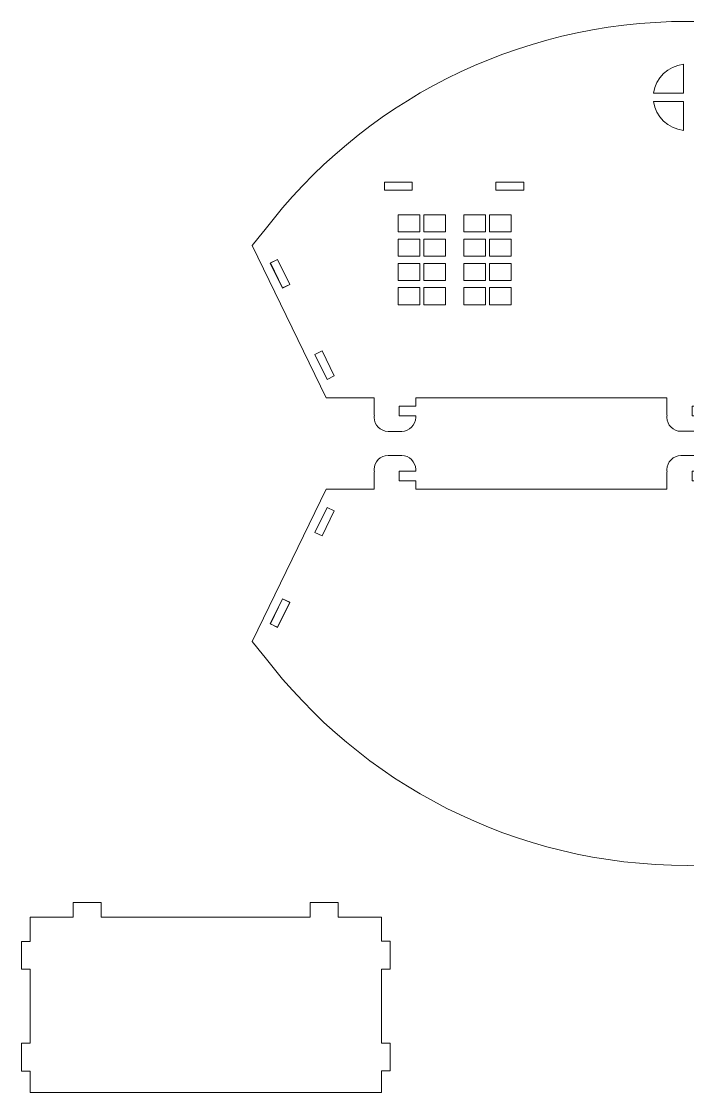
# Model space of a CAD drawing. Header units: millimetres. Extents: x -573 to 573, y -257 to 264.
# Drawn here: x -59.1 to 179.8, y -142.2 to 242.2 of the extents above; entities that cross this region are included whole.
import ezdxf

# ---------------------------------------------------------------- set-up
doc = ezdxf.new("R2010")
doc.units = ezdxf.units.MM
doc.header["$MEASUREMENT"] = 0
doc.layers.add('Layer 1', color=7, linetype='Continuous')

msp = doc.modelspace()

# ---------------------------------------------------------------- linework, layer by layer
at = {"layer": 'Layer 1', "color": 250, "lineweight": 9}
for points, knots in [([(77.2484, 95.0818), (77.2484, 95.0818), (72.348, 95.0818), (72.348, 95.0818), (72.348, 95.0818), (69.598, 95.0818), (67.348, 97.3318), (67.348, 100.0819), (67.348, 100.0819), (67.348, 100.0819), (67.348, 100.6475), (67.348, 100.6475), (67.348, 100.6475), (67.348, 100.6475), (67.4473, 100.6475), (67.4473, 100.6475), (67.4473, 100.6475), (67.3823, 100.9677), (67.348, 101.2986), (67.348, 101.6372), (67.348, 101.6372), (67.348, 101.6372), (67.348, 104.1475), (67.348, 104.1475), (67.348, 104.1475), (67.348, 104.1475), (67.348, 104.5554), (67.348, 104.5554), (67.348, 104.5554), (67.348, 104.5554), (67.348, 107.1475), (67.348, 107.1475), (67.348, 107.1475), (67.348, 107.1475), (63.697, 107.1475), (63.697, 107.1475), (63.697, 107.1475), (63.697, 107.1475), (56.8557, 107.1475), (56.8557, 107.1475), (56.8557, 107.1475), (56.8557, 107.1475), (56.8434, 107.1729), (56.8434, 107.1729), (56.8434, 107.1729), (56.8434, 107.1729), (56.7917, 107.1475), (56.7917, 107.1475), (56.7917, 107.1475), (56.7917, 107.1475), (50.1728, 107.1475), (50.1728, 107.1475), (50.1728, 107.1475), (50.1728, 107.1475), (23.6348, 161.8003), (23.6348, 161.8003), (23.6348, 161.8003), (23.6348, 161.8003), (27.6679, 166.8495), (27.6679, 166.8495), (27.6679, 166.8495), (27.6679, 166.8495), (27.8177, 166.9221), (27.8177, 166.9221), (27.8177, 166.9221), (27.8177, 166.9221), (27.8162, 166.9252), (27.8162, 166.9252), (27.8162, 166.9252), (62.3778, 212.615), (117.6127, 242.2002), (179.8558, 242.2002), (179.8558, 242.2002), (240.0458, 242.2002), (293.6814, 214.5335), (328.4074, 171.3923), (328.4074, 171.3923), (328.4074, 171.3923), (328.8228, 170.8723), (328.8228, 170.8723), (328.8228, 170.8723), (329.8448, 169.5936), (330.852, 168.303), (331.8404, 166.9976), (331.8404, 166.9976), (331.8404, 166.9976), (331.833, 166.9822), (331.833, 166.9822), (331.833, 166.9822), (331.833, 166.9822), (331.9908, 166.9062), (331.9908, 166.9062), (331.9908, 166.9062), (331.9908, 166.9062), (336.0179, 161.8645), (336.0179, 161.8645), (336.0179, 161.8645), (336.0179, 161.8645), (309.4487, 107.1475), (309.4487, 107.1475), (309.4487, 107.1475), (309.4487, 107.1475), (302.8613, 107.1475), (302.8613, 107.1475), (302.8613, 107.1475), (302.8613, 107.1475), (302.8443, 107.1556), (302.8443, 107.1556), (302.8443, 107.1556), (302.8443, 107.1556), (302.8404, 107.1475), (302.8404, 107.1475), (302.8404, 107.1475), (302.8404, 107.1475), (297.3243, 107.1475), (297.3243, 107.1475), (297.3243, 107.1475), (297.3243, 107.1475), (293.4857, 107.1475), (293.4857, 107.1475), (293.4857, 107.1475), (293.4857, 107.1475), (292.348, 107.1475), (292.348, 107.1475), (292.348, 107.1475), (292.348, 107.1475), (292.348, 104.1475), (292.348, 104.1475), (292.348, 104.1475), (292.348, 104.1475), (292.2692, 104.1475), (292.2692, 104.1475), (292.2692, 104.1475), (292.2692, 104.1475), (286.3135, 104.1475), (286.3135, 104.1475), (286.3135, 104.1475), (286.3135, 104.1475), (286.3135, 100.6475), (286.3135, 100.6475), (286.3135, 100.6475), (286.3135, 100.6475), (292.2484, 100.6475), (292.2484, 100.6475), (292.2484, 100.6475), (292.2484, 100.6475), (292.2484, 100.0819), (292.2484, 100.0819), (292.2484, 100.0819), (292.2484, 97.3318), (289.9984, 95.0818), (287.2484, 95.0818), (287.2484, 95.0818), (287.2484, 95.0818), (282.348, 95.0818), (282.348, 95.0818), (282.348, 95.0818), (279.598, 95.0818), (277.348, 97.3318), (277.348, 100.0819), (277.348, 100.0819), (277.348, 100.0819), (277.348, 100.6475), (277.348, 100.6475), (277.348, 100.6475), (277.348, 100.6475), (277.4473, 100.6475), (277.4473, 100.6475), (277.4473, 100.6475), (277.3823, 100.9677), (277.348, 101.2986), (277.348, 101.6372), (277.348, 101.6372), (277.348, 101.6372), (277.348, 104.1475), (277.348, 104.1475), (277.348, 104.1475), (277.348, 104.1475), (277.348, 104.6767), (277.348, 104.6767), (277.348, 104.6767), (277.348, 104.6767), (277.348, 107.1475), (277.348, 107.1475), (277.348, 107.1475), (277.348, 107.1475), (193.9139, 107.1475), (193.9139, 107.1475), (193.9139, 107.1475), (193.9139, 107.1475), (193.9139, 107.1578), (193.9139, 107.1578), (193.9139, 107.1578), (193.9139, 107.1578), (187.348, 107.1578), (187.348, 107.1578), (187.348, 107.1578), (187.348, 107.1578), (187.348, 104.17), (187.348, 104.17), (187.348, 104.17), (187.348, 104.17), (181.348, 104.17), (181.348, 104.17), (181.348, 104.17), (181.348, 104.17), (181.348, 101.1681), (181.348, 101.1681), (181.348, 101.1681), (181.348, 101.1681), (181.348, 100.67), (181.348, 100.67), (181.348, 100.67), (181.348, 100.67), (187.2488, 100.67), (187.2488, 100.67), (187.2488, 100.67), (187.2488, 100.67), (187.2488, 100.1044), (187.2488, 100.1044), (187.2488, 100.1044), (187.2488, 97.3543), (184.9988, 95.1043), (182.2488, 95.1043), (182.2488, 95.1043), (182.2488, 95.1043), (177.3484, 95.1043), (177.3484, 95.1043), (177.3484, 95.1043), (174.5984, 95.1043), (172.3484, 97.3543), (172.3484, 100.1044), (172.3484, 100.1044), (172.3484, 100.1044), (172.3484, 100.67), (172.3484, 100.67), (172.3484, 100.67), (172.3484, 100.67), (172.4469, 100.67), (172.4469, 100.67), (172.4469, 100.67), (172.3822, 100.9896), (172.348, 101.3199), (172.348, 101.6578), (172.348, 101.6578), (172.348, 101.6578), (172.348, 104.17), (172.348, 104.17), (172.348, 104.17), (172.348, 104.17), (172.348, 104.5113), (172.348, 104.5113), (172.348, 104.5113), (172.348, 104.5113), (172.348, 107.1475), (172.348, 107.1475), (172.348, 107.1475), (172.348, 107.1475), (82.348, 107.1475), (82.348, 107.1475), (82.348, 107.1475), (82.348, 107.1475), (82.348, 104.1475), (82.348, 104.1475), (82.348, 104.1475), (82.348, 104.1475), (76.3681, 104.1475), (76.3681, 104.1475), (76.3681, 104.1475), (76.3681, 104.1475), (76.348, 101.1475), (76.348, 101.1475), (76.348, 101.1475), (76.348, 101.1475), (76.3681, 101.1475), (76.3681, 101.1475), (76.3681, 101.1475), (76.3681, 101.1475), (76.3681, 100.6475), (76.3681, 100.6475), (76.3681, 100.6475), (76.3681, 100.6475), (82.2484, 100.6475), (82.2484, 100.6475), (82.2484, 100.6475), (82.2484, 100.6475), (82.2484, 100.0819), (82.2484, 100.0819), (82.2484, 100.0819), (82.2484, 97.3318), (79.9984, 95.0818), (77.2484, 95.0818)], [0, 0, 0, 0, 0.01351351, 0.01351351, 0.01351351, 0.01351351, 0.02702703, 0.02702703, 0.02702703, 0.02702703, 0.04054054, 0.04054054, 0.04054054, 0.04054054, 0.05405405, 0.05405405, 0.05405405, 0.05405405, 0.06756757, 0.06756757, 0.06756757, 0.06756757, 0.08108108, 0.08108108, 0.08108108, 0.08108108, 0.09459459, 0.09459459, 0.09459459, 0.09459459, 0.10810811, 0.10810811, 0.10810811, 0.10810811, 0.12162162, 0.12162162, 0.12162162, 0.12162162, 0.13513514, 0.13513514, 0.13513514, 0.13513514, 0.14864865, 0.14864865, 0.14864865, 0.14864865, 0.16216216, 0.16216216, 0.16216216, 0.16216216, 0.17567568, 0.17567568, 0.17567568, 0.17567568, 0.18918919, 0.18918919, 0.18918919, 0.18918919, 0.2027027, 0.2027027, 0.2027027, 0.2027027, 0.21621622, 0.21621622, 0.21621622, 0.21621622, 0.22972973, 0.22972973, 0.22972973, 0.22972973, 0.24324324, 0.24324324, 0.24324324, 0.24324324, 0.25675676, 0.25675676, 0.25675676, 0.25675676, 0.27027027, 0.27027027, 0.27027027, 0.27027027, 0.28378378, 0.28378378, 0.28378378, 0.28378378, 0.2972973, 0.2972973, 0.2972973, 0.2972973, 0.31081081, 0.31081081, 0.31081081, 0.31081081, 0.32432432, 0.32432432, 0.32432432, 0.32432432, 0.33783784, 0.33783784, 0.33783784, 0.33783784, 0.35135135, 0.35135135, 0.35135135, 0.35135135, 0.36486486, 0.36486486, 0.36486486, 0.36486486, 0.37837838, 0.37837838, 0.37837838, 0.37837838, 0.39189189, 0.39189189, 0.39189189, 0.39189189, 0.40540541, 0.40540541, 0.40540541, 0.40540541, 0.41891892, 0.41891892, 0.41891892, 0.41891892, 0.43243243, 0.43243243, 0.43243243, 0.43243243, 0.44594595, 0.44594595, 0.44594595, 0.44594595, 0.45945946, 0.45945946, 0.45945946, 0.45945946, 0.47297297, 0.47297297, 0.47297297, 0.47297297, 0.48648649, 0.48648649, 0.48648649, 0.48648649, 0.5, 0.5, 0.5, 0.5, 0.51351351, 0.51351351, 0.51351351, 0.51351351, 0.52702703, 0.52702703, 0.52702703, 0.52702703, 0.54054054, 0.54054054, 0.54054054, 0.54054054, 0.55405405, 0.55405405, 0.55405405, 0.55405405, 0.56756757, 0.56756757, 0.56756757, 0.56756757, 0.58108108, 0.58108108, 0.58108108, 0.58108108, 0.59459459, 0.59459459, 0.59459459, 0.59459459, 0.60810811, 0.60810811, 0.60810811, 0.60810811, 0.62162162, 0.62162162, 0.62162162, 0.62162162, 0.63513514, 0.63513514, 0.63513514, 0.63513514, 0.64864865, 0.64864865, 0.64864865, 0.64864865, 0.66216216, 0.66216216, 0.66216216, 0.66216216, 0.67567568, 0.67567568, 0.67567568, 0.67567568, 0.68918919, 0.68918919, 0.68918919, 0.68918919, 0.7027027, 0.7027027, 0.7027027, 0.7027027, 0.71621622, 0.71621622, 0.71621622, 0.71621622, 0.72972973, 0.72972973, 0.72972973, 0.72972973, 0.74324324, 0.74324324, 0.74324324, 0.74324324, 0.75675676, 0.75675676, 0.75675676, 0.75675676, 0.77027027, 0.77027027, 0.77027027, 0.77027027, 0.78378378, 0.78378378, 0.78378378, 0.78378378, 0.7972973, 0.7972973, 0.7972973, 0.7972973, 0.81081081, 0.81081081, 0.81081081, 0.81081081, 0.82432432, 0.82432432, 0.82432432, 0.82432432, 0.83783784, 0.83783784, 0.83783784, 0.83783784, 0.85135135, 0.85135135, 0.85135135, 0.85135135, 0.86486486, 0.86486486, 0.86486486, 0.86486486, 0.87837838, 0.87837838, 0.87837838, 0.87837838, 0.89189189, 0.89189189, 0.89189189, 0.89189189, 0.90540541, 0.90540541, 0.90540541, 0.90540541, 0.91891892, 0.91891892, 0.91891892, 0.91891892, 0.93243243, 0.93243243, 0.93243243, 0.93243243, 0.94594595, 0.94594595, 0.94594595, 0.94594595, 0.95945946, 0.95945946, 0.95945946, 0.95945946, 0.97297297, 0.97297297, 0.97297297, 0.97297297, 1, 1, 1, 1]), ([(178.2515, 216.4641), (178.2515, 216.4641), (178.2515, 226.8622), (178.2515, 226.8622), (178.2515, 226.8622), (172.7747, 226.1675), (168.2684, 221.967), (167.5679, 216.4641), (167.5679, 216.4641), (167.5679, 216.4641), (178.2515, 216.4641), (178.2515, 216.4641)], [0, 0, 0, 0, 0.25, 0.25, 0.25, 0.25, 0.5, 0.5, 0.5, 0.5, 1, 1, 1, 1]), ([(178.2515, 203.066), (178.2515, 203.066), (178.2515, 213.4641), (178.2515, 213.4641), (178.2515, 213.4641), (178.2515, 213.4641), (167.5679, 213.4641), (167.5679, 213.4641), (167.5679, 213.4641), (168.2684, 207.9612), (172.7747, 203.7607), (178.2515, 203.066)], [0, 0, 0, 0, 0.25, 0.25, 0.25, 0.25, 0.5, 0.5, 0.5, 0.5, 1, 1, 1, 1]), ([(71.0277, 184.5119), (71.0277, 184.5119), (81.0277, 184.5119), (81.0277, 184.5119), (81.0277, 184.5119), (81.0277, 184.5119), (81.0277, 181.612), (81.0277, 181.612), (81.0277, 181.612), (81.0277, 181.612), (71.0277, 181.612), (71.0277, 181.612), (71.0277, 181.612), (71.0277, 181.612), (71.0277, 184.5119), (71.0277, 184.5119)], [0, 0, 0, 0, 0.2, 0.2, 0.2, 0.2, 0.4, 0.4, 0.4, 0.4, 0.6, 0.6, 0.6, 0.6, 1, 1, 1, 1]), ([(111.0277, 184.5119), (111.0277, 184.5119), (121.0277, 184.5119), (121.0277, 184.5119), (121.0277, 184.5119), (121.0277, 184.5119), (121.0277, 181.612), (121.0277, 181.612), (121.0277, 181.612), (121.0277, 181.612), (111.0277, 181.612), (111.0277, 181.612), (111.0277, 181.612), (111.0277, 181.612), (111.0277, 184.5119), (111.0277, 184.5119)], [0, 0, 0, 0, 0.2, 0.2, 0.2, 0.2, 0.4, 0.4, 0.4, 0.4, 0.6, 0.6, 0.6, 0.6, 1, 1, 1, 1]), ([(75.9675, 172.8061), (75.9675, 172.8061), (83.697, 172.8061), (83.697, 172.8061), (83.697, 172.8061), (83.697, 172.8061), (83.697, 166.6641), (83.697, 166.6641), (83.697, 166.6641), (83.697, 166.6641), (75.9675, 166.6641), (75.9675, 166.6641), (75.9675, 166.6641), (75.9675, 166.6641), (75.9675, 172.8061), (75.9675, 172.8061)], [0, 0, 0, 0, 0.2, 0.2, 0.2, 0.2, 0.4, 0.4, 0.4, 0.4, 0.6, 0.6, 0.6, 0.6, 1, 1, 1, 1]), ([(85.2114, 172.8061), (85.2114, 172.8061), (92.9374, 172.8061), (92.9374, 172.8061), (92.9374, 172.8061), (92.9374, 172.8061), (92.9374, 166.6832), (92.9374, 166.6832), (92.9374, 166.6832), (92.9374, 166.6832), (85.2114, 166.6832), (85.2114, 166.6832), (85.2114, 166.6832), (85.2114, 166.6832), (85.2114, 172.8061), (85.2114, 172.8061)], [0, 0, 0, 0, 0.2, 0.2, 0.2, 0.2, 0.4, 0.4, 0.4, 0.4, 0.6, 0.6, 0.6, 0.6, 1, 1, 1, 1]), ([(99.5289, 172.8004), (99.5289, 172.8004), (107.2585, 172.8004), (107.2585, 172.8004), (107.2585, 172.8004), (107.2585, 172.8004), (107.2585, 166.6584), (107.2585, 166.6584), (107.2585, 166.6584), (107.2585, 166.6584), (99.5289, 166.6584), (99.5289, 166.6584), (99.5289, 166.6584), (99.5289, 166.6584), (99.5289, 172.8004), (99.5289, 172.8004)], [0, 0, 0, 0, 0.2, 0.2, 0.2, 0.2, 0.4, 0.4, 0.4, 0.4, 0.6, 0.6, 0.6, 0.6, 1, 1, 1, 1]), ([(108.7729, 172.8004), (108.7729, 172.8004), (116.4989, 172.8004), (116.4989, 172.8004), (116.4989, 172.8004), (116.4989, 172.8004), (116.4989, 166.6775), (116.4989, 166.6775), (116.4989, 166.6775), (116.4989, 166.6775), (108.7729, 166.6775), (108.7729, 166.6775), (108.7729, 166.6775), (108.7729, 166.6775), (108.7729, 172.8004), (108.7729, 172.8004)], [0, 0, 0, 0, 0.2, 0.2, 0.2, 0.2, 0.4, 0.4, 0.4, 0.4, 0.6, 0.6, 0.6, 0.6, 1, 1, 1, 1]), ([(75.9675, 164.0981), (75.9675, 164.0981), (83.6945, 164.0981), (83.6945, 164.0981), (83.6945, 164.0981), (83.6945, 164.0981), (83.6945, 157.9594), (83.6945, 157.9594), (83.6945, 157.9594), (83.6945, 157.9594), (75.9675, 157.9594), (75.9675, 157.9594), (75.9675, 157.9594), (75.9675, 157.9594), (75.9675, 164.0981), (75.9675, 164.0981)], [0, 0, 0, 0, 0.2, 0.2, 0.2, 0.2, 0.4, 0.4, 0.4, 0.4, 0.6, 0.6, 0.6, 0.6, 1, 1, 1, 1]), ([(85.2116, 164.1077), (85.2116, 164.1077), (92.9374, 164.1077), (92.9374, 164.1077), (92.9374, 164.1077), (92.9374, 164.1077), (92.9374, 157.9594), (92.9374, 157.9594), (92.9374, 157.9594), (92.9374, 157.9594), (85.2116, 157.9594), (85.2116, 157.9594), (85.2116, 157.9594), (85.2116, 157.9594), (85.2116, 164.1077), (85.2116, 164.1077)], [0, 0, 0, 0, 0.2, 0.2, 0.2, 0.2, 0.4, 0.4, 0.4, 0.4, 0.6, 0.6, 0.6, 0.6, 1, 1, 1, 1]), ([(99.5289, 164.0924), (99.5289, 164.0924), (107.256, 164.0924), (107.256, 164.0924), (107.256, 164.0924), (107.256, 164.0924), (107.256, 157.9537), (107.256, 157.9537), (107.256, 157.9537), (107.256, 157.9537), (99.5289, 157.9537), (99.5289, 157.9537), (99.5289, 157.9537), (99.5289, 157.9537), (99.5289, 164.0924), (99.5289, 164.0924)], [0, 0, 0, 0, 0.2, 0.2, 0.2, 0.2, 0.4, 0.4, 0.4, 0.4, 0.6, 0.6, 0.6, 0.6, 1, 1, 1, 1]), ([(108.7731, 164.102), (108.7731, 164.102), (116.4989, 164.102), (116.4989, 164.102), (116.4989, 164.102), (116.4989, 164.102), (116.4989, 157.9537), (116.4989, 157.9537), (116.4989, 157.9537), (116.4989, 157.9537), (108.7731, 157.9537), (108.7731, 157.9537), (108.7731, 157.9537), (108.7731, 157.9537), (108.7731, 164.102), (108.7731, 164.102)], [0, 0, 0, 0, 0.2, 0.2, 0.2, 0.2, 0.4, 0.4, 0.4, 0.4, 0.6, 0.6, 0.6, 0.6, 1, 1, 1, 1]), ([(37.0729, 147.7352), (37.0729, 147.7352), (34.4641, 146.4684), (34.4641, 146.4684), (34.4641, 146.4684), (34.4641, 146.4684), (30.0961, 155.464), (30.0961, 155.464), (30.0961, 155.464), (30.0961, 155.464), (32.7048, 156.7307), (32.7048, 156.7307), (32.7048, 156.7307), (32.7048, 156.7307), (37.0729, 147.7352), (37.0729, 147.7352)], [0, 0, 0, 0, 0.2, 0.2, 0.2, 0.2, 0.4, 0.4, 0.4, 0.4, 0.6, 0.6, 0.6, 0.6, 1, 1, 1, 1]), ([(37.099, 147.8126), (37.099, 147.8126), (34.4902, 146.5458), (34.4902, 146.5458), (34.4902, 146.5458), (34.4902, 146.5458), (30.1222, 155.5414), (30.1222, 155.5414), (30.1222, 155.5414), (30.1222, 155.5414), (32.7309, 156.8081), (32.7309, 156.8081), (32.7309, 156.8081), (32.7309, 156.8081), (37.099, 147.8126), (37.099, 147.8126)], [0, 0, 0, 0, 0.2, 0.2, 0.2, 0.2, 0.4, 0.4, 0.4, 0.4, 0.6, 0.6, 0.6, 0.6, 1, 1, 1, 1]), ([(75.9675, 155.3744), (75.9675, 155.3744), (83.697, 155.3744), (83.697, 155.3744), (83.697, 155.3744), (83.697, 155.3744), (83.697, 149.2325), (83.697, 149.2325), (83.697, 149.2325), (83.697, 149.2325), (75.9675, 149.2325), (75.9675, 149.2325), (75.9675, 149.2325), (75.9675, 149.2325), (75.9675, 155.3744), (75.9675, 155.3744)], [0, 0, 0, 0, 0.2, 0.2, 0.2, 0.2, 0.4, 0.4, 0.4, 0.4, 0.6, 0.6, 0.6, 0.6, 1, 1, 1, 1]), ([(85.2114, 155.3744), (85.2114, 155.3744), (92.9374, 155.3744), (92.9374, 155.3744), (92.9374, 155.3744), (92.9374, 155.3744), (92.9374, 149.2516), (92.9374, 149.2516), (92.9374, 149.2516), (92.9374, 149.2516), (85.2114, 149.2516), (85.2114, 149.2516), (85.2114, 149.2516), (85.2114, 149.2516), (85.2114, 155.3744), (85.2114, 155.3744)], [0, 0, 0, 0, 0.2, 0.2, 0.2, 0.2, 0.4, 0.4, 0.4, 0.4, 0.6, 0.6, 0.6, 0.6, 1, 1, 1, 1]), ([(99.5289, 155.3687), (99.5289, 155.3687), (107.2585, 155.3687), (107.2585, 155.3687), (107.2585, 155.3687), (107.2585, 155.3687), (107.2585, 149.2267), (107.2585, 149.2267), (107.2585, 149.2267), (107.2585, 149.2267), (99.5289, 149.2267), (99.5289, 149.2267), (99.5289, 149.2267), (99.5289, 149.2267), (99.5289, 155.3687), (99.5289, 155.3687)], [0, 0, 0, 0, 0.2, 0.2, 0.2, 0.2, 0.4, 0.4, 0.4, 0.4, 0.6, 0.6, 0.6, 0.6, 1, 1, 1, 1]), ([(108.7729, 155.3687), (108.7729, 155.3687), (116.4989, 155.3687), (116.4989, 155.3687), (116.4989, 155.3687), (116.4989, 155.3687), (116.4989, 149.2459), (116.4989, 149.2459), (116.4989, 149.2459), (116.4989, 149.2459), (108.7729, 149.2459), (108.7729, 149.2459), (108.7729, 149.2459), (108.7729, 149.2459), (108.7729, 155.3687), (108.7729, 155.3687)], [0, 0, 0, 0, 0.2, 0.2, 0.2, 0.2, 0.4, 0.4, 0.4, 0.4, 0.6, 0.6, 0.6, 0.6, 1, 1, 1, 1]), ([(75.9675, 146.6665), (75.9675, 146.6665), (83.6945, 146.6665), (83.6945, 146.6665), (83.6945, 146.6665), (83.6945, 146.6665), (83.6945, 140.5278), (83.6945, 140.5278), (83.6945, 140.5278), (83.6945, 140.5278), (75.9675, 140.5278), (75.9675, 140.5278), (75.9675, 140.5278), (75.9675, 140.5278), (75.9675, 146.6665), (75.9675, 146.6665)], [0, 0, 0, 0, 0.2, 0.2, 0.2, 0.2, 0.4, 0.4, 0.4, 0.4, 0.6, 0.6, 0.6, 0.6, 1, 1, 1, 1]), ([(85.2116, 146.676), (85.2116, 146.676), (92.9374, 146.676), (92.9374, 146.676), (92.9374, 146.676), (92.9374, 146.676), (92.9374, 140.5278), (92.9374, 140.5278), (92.9374, 140.5278), (92.9374, 140.5278), (85.2116, 140.5278), (85.2116, 140.5278), (85.2116, 140.5278), (85.2116, 140.5278), (85.2116, 146.676), (85.2116, 146.676)], [0, 0, 0, 0, 0.2, 0.2, 0.2, 0.2, 0.4, 0.4, 0.4, 0.4, 0.6, 0.6, 0.6, 0.6, 1, 1, 1, 1]), ([(99.5289, 146.6609), (99.5289, 146.6609), (107.256, 146.6609), (107.256, 146.6609), (107.256, 146.6609), (107.256, 146.6609), (107.256, 140.5221), (107.256, 140.5221), (107.256, 140.5221), (107.256, 140.5221), (99.5289, 140.5221), (99.5289, 140.5221), (99.5289, 140.5221), (99.5289, 140.5221), (99.5289, 146.6609), (99.5289, 146.6609)], [0, 0, 0, 0, 0.2, 0.2, 0.2, 0.2, 0.4, 0.4, 0.4, 0.4, 0.6, 0.6, 0.6, 0.6, 1, 1, 1, 1]), ([(108.7731, 146.6703), (108.7731, 146.6703), (116.4989, 146.6703), (116.4989, 146.6703), (116.4989, 146.6703), (116.4989, 146.6703), (116.4989, 140.5221), (116.4989, 140.5221), (116.4989, 140.5221), (116.4989, 140.5221), (108.7731, 140.5221), (108.7731, 140.5221), (108.7731, 140.5221), (108.7731, 140.5221), (108.7731, 146.6703), (108.7731, 146.6703)], [0, 0, 0, 0, 0.2, 0.2, 0.2, 0.2, 0.4, 0.4, 0.4, 0.4, 0.6, 0.6, 0.6, 0.6, 1, 1, 1, 1]), ([(53.0557, 114.9659), (53.0557, 114.9659), (50.4469, 113.6991), (50.4469, 113.6991), (50.4469, 113.6991), (50.4469, 113.6991), (46.0789, 122.6947), (46.0789, 122.6947), (46.0789, 122.6947), (46.0789, 122.6947), (48.6876, 123.9614), (48.6876, 123.9614), (48.6876, 123.9614), (48.6876, 123.9614), (53.0557, 114.9659), (53.0557, 114.9659)], [0, 0, 0, 0, 0.2, 0.2, 0.2, 0.2, 0.4, 0.4, 0.4, 0.4, 0.6, 0.6, 0.6, 0.6, 1, 1, 1, 1]), ([(77.2484, 86.4135), (77.2484, 86.4135), (72.348, 86.4135), (72.348, 86.4135), (72.348, 86.4135), (69.598, 86.4135), (67.348, 84.1635), (67.348, 81.4134), (67.348, 81.4134), (67.348, 81.4134), (67.348, 80.8478), (67.348, 80.8478), (67.348, 80.8478), (67.348, 80.8478), (67.4473, 80.8478), (67.4473, 80.8478), (67.4473, 80.8478), (67.3823, 80.5276), (67.348, 80.1967), (67.348, 79.858), (67.348, 79.858), (67.348, 79.858), (67.348, 77.3477), (67.348, 77.3477), (67.348, 77.3477), (67.348, 77.3477), (67.348, 76.9399), (67.348, 76.9399), (67.348, 76.9399), (67.348, 76.9399), (67.348, 74.3478), (67.348, 74.3478), (67.348, 74.3478), (67.348, 74.3478), (63.697, 74.3478), (63.697, 74.3478), (63.697, 74.3478), (63.697, 74.3478), (56.8557, 74.3478), (56.8557, 74.3478), (56.8557, 74.3478), (56.8557, 74.3478), (56.8434, 74.3224), (56.8434, 74.3224), (56.8434, 74.3224), (56.8434, 74.3224), (56.7917, 74.3478), (56.7917, 74.3478), (56.7917, 74.3478), (56.7917, 74.3478), (50.1728, 74.3478), (50.1728, 74.3478), (50.1728, 74.3478), (50.1728, 74.3478), (23.6348, 19.695), (23.6348, 19.695), (23.6348, 19.695), (23.6348, 19.695), (27.6679, 14.6458), (27.6679, 14.6458), (27.6679, 14.6458), (27.6679, 14.6458), (27.8177, 14.5732), (27.8177, 14.5732), (27.8177, 14.5732), (27.8177, 14.5732), (27.8162, 14.5701), (27.8162, 14.5701), (27.8162, 14.5701), (62.3778, -31.1198), (117.6127, -60.705), (179.8558, -60.705), (179.8558, -60.705), (240.0458, -60.705), (293.6814, -33.0383), (328.4074, 10.103), (328.4074, 10.103), (328.4074, 10.103), (328.8228, 10.623), (328.8228, 10.623), (328.8228, 10.623), (329.8448, 11.9016), (330.852, 13.1923), (331.8404, 14.4977), (331.8404, 14.4977), (331.8404, 14.4977), (331.833, 14.5131), (331.833, 14.5131), (331.833, 14.5131), (331.833, 14.5131), (331.9908, 14.5891), (331.9908, 14.5891), (331.9908, 14.5891), (331.9908, 14.5891), (336.0179, 19.6308), (336.0179, 19.6308), (336.0179, 19.6308), (336.0179, 19.6308), (309.4487, 74.3478), (309.4487, 74.3478), (309.4487, 74.3478), (309.4487, 74.3478), (302.8613, 74.3478), (302.8613, 74.3478), (302.8613, 74.3478), (302.8613, 74.3478), (302.8443, 74.3397), (302.8443, 74.3397), (302.8443, 74.3397), (302.8443, 74.3397), (302.8404, 74.3478), (302.8404, 74.3478), (302.8404, 74.3478), (302.8404, 74.3478), (297.3243, 74.3478), (297.3243, 74.3478), (297.3243, 74.3478), (297.3243, 74.3478), (293.4857, 74.3478), (293.4857, 74.3478), (293.4857, 74.3478), (293.4857, 74.3478), (292.348, 74.3478), (292.348, 74.3478), (292.348, 74.3478), (292.348, 74.3478), (292.348, 77.3477), (292.348, 77.3477), (292.348, 77.3477), (292.348, 77.3477), (292.2692, 77.3477), (292.2692, 77.3477), (292.2692, 77.3477), (292.2692, 77.3477), (286.3135, 77.3477), (286.3135, 77.3477), (286.3135, 77.3477), (286.3135, 77.3477), (286.3135, 80.8478), (286.3135, 80.8478), (286.3135, 80.8478), (286.3135, 80.8478), (292.2484, 80.8478), (292.2484, 80.8478), (292.2484, 80.8478), (292.2484, 80.8478), (292.2484, 81.4134), (292.2484, 81.4134), (292.2484, 81.4134), (292.2484, 84.1635), (289.9984, 86.4135), (287.2484, 86.4135), (287.2484, 86.4135), (287.2484, 86.4135), (282.348, 86.4135), (282.348, 86.4135), (282.348, 86.4135), (279.598, 86.4135), (277.348, 84.1635), (277.348, 81.4134), (277.348, 81.4134), (277.348, 81.4134), (277.348, 80.8478), (277.348, 80.8478), (277.348, 80.8478), (277.348, 80.8478), (277.4473, 80.8478), (277.4473, 80.8478), (277.4473, 80.8478), (277.3823, 80.5276), (277.348, 80.1967), (277.348, 79.858), (277.348, 79.858), (277.348, 79.858), (277.348, 77.3477), (277.348, 77.3477), (277.348, 77.3477), (277.348, 77.3477), (277.348, 76.8186), (277.348, 76.8186), (277.348, 76.8186), (277.348, 76.8186), (277.348, 74.3478), (277.348, 74.3478), (277.348, 74.3478), (277.348, 74.3478), (193.9139, 74.3478), (193.9139, 74.3478), (193.9139, 74.3478), (193.9139, 74.3478), (193.9139, 74.3375), (193.9139, 74.3375), (193.9139, 74.3375), (193.9139, 74.3375), (187.348, 74.3375), (187.348, 74.3375), (187.348, 74.3375), (187.348, 74.3375), (187.348, 77.3253), (187.348, 77.3253), (187.348, 77.3253), (187.348, 77.3253), (181.348, 77.3253), (181.348, 77.3253), (181.348, 77.3253), (181.348, 77.3253), (181.348, 80.3272), (181.348, 80.3272), (181.348, 80.3272), (181.348, 80.3272), (181.348, 80.8253), (181.348, 80.8253), (181.348, 80.8253), (181.348, 80.8253), (187.2488, 80.8253), (187.2488, 80.8253), (187.2488, 80.8253), (187.2488, 80.8253), (187.2488, 81.3909), (187.2488, 81.3909), (187.2488, 81.3909), (187.2488, 84.141), (184.9988, 86.391), (182.2488, 86.391), (182.2488, 86.391), (182.2488, 86.391), (177.3484, 86.391), (177.3484, 86.391), (177.3484, 86.391), (174.5984, 86.391), (172.3484, 84.141), (172.3484, 81.3909), (172.3484, 81.3909), (172.3484, 81.3909), (172.3484, 80.8253), (172.3484, 80.8253), (172.3484, 80.8253), (172.3484, 80.8253), (172.4469, 80.8253), (172.4469, 80.8253), (172.4469, 80.8253), (172.3822, 80.5057), (172.348, 80.1754), (172.348, 79.8375), (172.348, 79.8375), (172.348, 79.8375), (172.348, 77.3253), (172.348, 77.3253), (172.348, 77.3253), (172.348, 77.3253), (172.348, 76.984), (172.348, 76.984), (172.348, 76.984), (172.348, 76.984), (172.348, 74.3478), (172.348, 74.3478), (172.348, 74.3478), (172.348, 74.3478), (82.348, 74.3478), (82.348, 74.3478), (82.348, 74.3478), (82.348, 74.3478), (82.348, 77.3477), (82.348, 77.3477), (82.348, 77.3477), (82.348, 77.3477), (76.3681, 77.3477), (76.3681, 77.3477), (76.3681, 77.3477), (76.3681, 77.3477), (76.348, 80.3478), (76.348, 80.3478), (76.348, 80.3478), (76.348, 80.3478), (76.3681, 80.3478), (76.3681, 80.3478), (76.3681, 80.3478), (76.3681, 80.3478), (76.3681, 80.8478), (76.3681, 80.8478), (76.3681, 80.8478), (76.3681, 80.8478), (82.2484, 80.8478), (82.2484, 80.8478), (82.2484, 80.8478), (82.2484, 80.8478), (82.2484, 81.4134), (82.2484, 81.4134), (82.2484, 81.4134), (82.2484, 84.1635), (79.9984, 86.4135), (77.2484, 86.4135)], [0, 0, 0, 0, 0.01351351, 0.01351351, 0.01351351, 0.01351351, 0.02702703, 0.02702703, 0.02702703, 0.02702703, 0.04054054, 0.04054054, 0.04054054, 0.04054054, 0.05405405, 0.05405405, 0.05405405, 0.05405405, 0.06756757, 0.06756757, 0.06756757, 0.06756757, 0.08108108, 0.08108108, 0.08108108, 0.08108108, 0.09459459, 0.09459459, 0.09459459, 0.09459459, 0.10810811, 0.10810811, 0.10810811, 0.10810811, 0.12162162, 0.12162162, 0.12162162, 0.12162162, 0.13513514, 0.13513514, 0.13513514, 0.13513514, 0.14864865, 0.14864865, 0.14864865, 0.14864865, 0.16216216, 0.16216216, 0.16216216, 0.16216216, 0.17567568, 0.17567568, 0.17567568, 0.17567568, 0.18918919, 0.18918919, 0.18918919, 0.18918919, 0.2027027, 0.2027027, 0.2027027, 0.2027027, 0.21621622, 0.21621622, 0.21621622, 0.21621622, 0.22972973, 0.22972973, 0.22972973, 0.22972973, 0.24324324, 0.24324324, 0.24324324, 0.24324324, 0.25675676, 0.25675676, 0.25675676, 0.25675676, 0.27027027, 0.27027027, 0.27027027, 0.27027027, 0.28378378, 0.28378378, 0.28378378, 0.28378378, 0.2972973, 0.2972973, 0.2972973, 0.2972973, 0.31081081, 0.31081081, 0.31081081, 0.31081081, 0.32432432, 0.32432432, 0.32432432, 0.32432432, 0.33783784, 0.33783784, 0.33783784, 0.33783784, 0.35135135, 0.35135135, 0.35135135, 0.35135135, 0.36486486, 0.36486486, 0.36486486, 0.36486486, 0.37837838, 0.37837838, 0.37837838, 0.37837838, 0.39189189, 0.39189189, 0.39189189, 0.39189189, 0.40540541, 0.40540541, 0.40540541, 0.40540541, 0.41891892, 0.41891892, 0.41891892, 0.41891892, 0.43243243, 0.43243243, 0.43243243, 0.43243243, 0.44594595, 0.44594595, 0.44594595, 0.44594595, 0.45945946, 0.45945946, 0.45945946, 0.45945946, 0.47297297, 0.47297297, 0.47297297, 0.47297297, 0.48648649, 0.48648649, 0.48648649, 0.48648649, 0.5, 0.5, 0.5, 0.5, 0.51351351, 0.51351351, 0.51351351, 0.51351351, 0.52702703, 0.52702703, 0.52702703, 0.52702703, 0.54054054, 0.54054054, 0.54054054, 0.54054054, 0.55405405, 0.55405405, 0.55405405, 0.55405405, 0.56756757, 0.56756757, 0.56756757, 0.56756757, 0.58108108, 0.58108108, 0.58108108, 0.58108108, 0.59459459, 0.59459459, 0.59459459, 0.59459459, 0.60810811, 0.60810811, 0.60810811, 0.60810811, 0.62162162, 0.62162162, 0.62162162, 0.62162162, 0.63513514, 0.63513514, 0.63513514, 0.63513514, 0.64864865, 0.64864865, 0.64864865, 0.64864865, 0.66216216, 0.66216216, 0.66216216, 0.66216216, 0.67567568, 0.67567568, 0.67567568, 0.67567568, 0.68918919, 0.68918919, 0.68918919, 0.68918919, 0.7027027, 0.7027027, 0.7027027, 0.7027027, 0.71621622, 0.71621622, 0.71621622, 0.71621622, 0.72972973, 0.72972973, 0.72972973, 0.72972973, 0.74324324, 0.74324324, 0.74324324, 0.74324324, 0.75675676, 0.75675676, 0.75675676, 0.75675676, 0.77027027, 0.77027027, 0.77027027, 0.77027027, 0.78378378, 0.78378378, 0.78378378, 0.78378378, 0.7972973, 0.7972973, 0.7972973, 0.7972973, 0.81081081, 0.81081081, 0.81081081, 0.81081081, 0.82432432, 0.82432432, 0.82432432, 0.82432432, 0.83783784, 0.83783784, 0.83783784, 0.83783784, 0.85135135, 0.85135135, 0.85135135, 0.85135135, 0.86486486, 0.86486486, 0.86486486, 0.86486486, 0.87837838, 0.87837838, 0.87837838, 0.87837838, 0.89189189, 0.89189189, 0.89189189, 0.89189189, 0.90540541, 0.90540541, 0.90540541, 0.90540541, 0.91891892, 0.91891892, 0.91891892, 0.91891892, 0.93243243, 0.93243243, 0.93243243, 0.93243243, 0.94594595, 0.94594595, 0.94594595, 0.94594595, 0.95945946, 0.95945946, 0.95945946, 0.95945946, 0.97297297, 0.97297297, 0.97297297, 0.97297297, 1, 1, 1, 1]), ([(53.0557, 66.5294), (53.0557, 66.5294), (50.4469, 67.7962), (50.4469, 67.7962), (50.4469, 67.7962), (50.4469, 67.7962), (46.0789, 58.8006), (46.0789, 58.8006), (46.0789, 58.8006), (46.0789, 58.8006), (48.6876, 57.5339), (48.6876, 57.5339), (48.6876, 57.5339), (48.6876, 57.5339), (53.0557, 66.5294), (53.0557, 66.5294)], [0, 0, 0, 0, 0.2, 0.2, 0.2, 0.2, 0.4, 0.4, 0.4, 0.4, 0.6, 0.6, 0.6, 0.6, 1, 1, 1, 1]), ([(37.0729, 33.7601), (37.0729, 33.7601), (34.4641, 35.0269), (34.4641, 35.0269), (34.4641, 35.0269), (34.4641, 35.0269), (30.0961, 26.0312), (30.0961, 26.0312), (30.0961, 26.0312), (30.0961, 26.0312), (32.7048, 24.7646), (32.7048, 24.7646), (32.7048, 24.7646), (32.7048, 24.7646), (37.0729, 33.7601), (37.0729, 33.7601)], [0, 0, 0, 0, 0.2, 0.2, 0.2, 0.2, 0.4, 0.4, 0.4, 0.4, 0.6, 0.6, 0.6, 0.6, 1, 1, 1, 1]), ([(37.099, 33.6827), (37.099, 33.6827), (34.4902, 34.9495), (34.4902, 34.9495), (34.4902, 34.9495), (34.4902, 34.9495), (30.1222, 25.9539), (30.1222, 25.9539), (30.1222, 25.9539), (30.1222, 25.9539), (32.7309, 24.6871), (32.7309, 24.6871), (32.7309, 24.6871), (32.7309, 24.6871), (37.099, 33.6827), (37.099, 33.6827)], [0, 0, 0, 0, 0.2, 0.2, 0.2, 0.2, 0.4, 0.4, 0.4, 0.4, 0.6, 0.6, 0.6, 0.6, 1, 1, 1, 1]), ([(-30.5462, -76.0303), (-30.5462, -76.0303), (-30.5469, -77.2499), (-30.5469, -77.2499), (-30.5469, -77.2499), (-30.5469, -77.2499), (-30.5468, -79.2498), (-30.5468, -79.2498), (-30.5468, -79.2498), (-30.5468, -79.2498), (44.4531, -79.2499), (44.4531, -79.2499), (44.4531, -79.2499), (44.4531, -79.2499), (44.4531, -77.2497), (44.4531, -77.2497), (44.4531, -77.2497), (44.4531, -77.2497), (44.4531, -76.0306), (44.4531, -76.0306), (44.4531, -76.0306), (44.4458, -74.6945), (44.4421, -74.0264), (44.4421, -74.0264), (44.4421, -74.0264), (45.7828, -74.0291), (46.4531, -74.0305), (46.4531, -74.0305), (46.4531, -74.0305), (46.4531, -74.0305), (52.4531, -74.0305), (52.4531, -74.0305), (52.4531, -74.0305), (53.7792, -74.0278), (54.4422, -74.0264), (54.4422, -74.0264), (54.4422, -74.0264), (54.4495, -75.3625), (54.4531, -76.0306), (54.4531, -76.0306), (54.4531, -76.0306), (54.4531, -76.0306), (54.4531, -77.2498), (54.4531, -77.2498), (54.4531, -77.2498), (54.4531, -77.2498), (54.4531, -79.2499), (54.4531, -79.2499), (54.4531, -79.2499), (54.4531, -79.2499), (64.0926, -79.2499), (64.0926, -79.2499), (64.0926, -79.2499), (64.0926, -79.2499), (66.9532, -79.2499), (66.9532, -79.2499), (66.9532, -79.2499), (66.9532, -79.2499), (69.9532, -79.2499), (69.9532, -79.2499), (69.9532, -79.2499), (69.9532, -79.2499), (69.9532, -87.9234), (69.9532, -87.9234), (69.9532, -87.9234), (69.9532, -87.9234), (69.9995, -87.9234), (69.9995, -87.9234), (69.9995, -87.9234), (69.9995, -87.9234), (73.0763, -87.9235), (73.0763, -87.9235), (73.0763, -87.9235), (73.0763, -87.9235), (73.0763, -97.9234), (73.0763, -97.9234), (73.0763, -97.9234), (73.0763, -97.9234), (69.9995, -97.9234), (69.9995, -97.9234), (69.9995, -97.9234), (69.9995, -97.9234), (69.9532, -97.9234), (69.9532, -97.9234), (69.9532, -97.9234), (69.9532, -97.9234), (69.9532, -124.4408), (69.9532, -124.4408), (69.9532, -124.4408), (69.9532, -124.4408), (69.993, -124.4408), (69.993, -124.4408), (69.993, -124.4408), (69.993, -124.4408), (73.0635, -124.4408), (73.0635, -124.4408), (73.0635, -124.4408), (73.0635, -124.4408), (73.0635, -134.4409), (73.0635, -134.4409), (73.0635, -134.4409), (73.0635, -134.4409), (69.993, -134.4409), (69.993, -134.4409), (69.993, -134.4409), (69.993, -134.4409), (69.9532, -134.4409), (69.9532, -134.4409), (69.9532, -134.4409), (69.9532, -134.4409), (69.9532, -142.2059), (69.9532, -142.2059), (69.9532, -142.2059), (69.9532, -142.2059), (-56.047, -142.2059), (-56.047, -142.2059), (-56.047, -142.2059), (-56.047, -142.2059), (-56.047, -134.4672), (-56.047, -134.4672), (-56.047, -134.4672), (-56.047, -134.4672), (-56.0502, -134.4671), (-56.0502, -134.4671), (-56.0502, -134.4671), (-56.0502, -134.4671), (-59.1486, -134.4671), (-59.1486, -134.4671), (-59.1486, -134.4671), (-59.1486, -134.4671), (-59.1486, -124.4671), (-59.1486, -124.4671), (-59.1486, -124.4671), (-59.1486, -124.4671), (-56.0502, -124.4671), (-56.0502, -124.4671), (-56.0502, -124.4671), (-56.0502, -124.4671), (-56.047, -124.4671), (-56.047, -124.4671), (-56.047, -124.4671), (-56.047, -124.4671), (-56.047, -97.9497), (-56.047, -97.9497), (-56.047, -97.9497), (-56.047, -97.9497), (-59.1356, -97.9497), (-59.1356, -97.9497), (-59.1356, -97.9497), (-59.1356, -97.9497), (-59.1356, -87.9497), (-59.1356, -87.9497), (-59.1356, -87.9497), (-59.1356, -87.9497), (-56.047, -87.9497), (-56.047, -87.9497), (-56.047, -87.9497), (-56.047, -87.9497), (-56.047, -79.2499), (-56.047, -79.2499), (-56.047, -79.2499), (-56.047, -79.2499), (-53.047, -79.2499), (-53.047, -79.2499), (-53.047, -79.2499), (-53.047, -79.2499), (-51.3984, -79.2499), (-51.3984, -79.2499), (-51.3984, -79.2499), (-51.3984, -79.2499), (-40.5469, -79.2499), (-40.5469, -79.2499), (-40.5469, -79.2499), (-40.5469, -79.2499), (-40.5469, -77.2499), (-40.5469, -77.2499), (-40.5469, -77.2499), (-40.5469, -77.2499), (-40.5469, -76.0306), (-40.5469, -76.0306), (-40.5469, -76.0306), (-40.5533, -75.5001), (-40.5511, -74.8311), (-40.5401, -74.0238), (-40.5401, -74.0238), (-40.5401, -74.0238), (-39.8769, -74.022), (-38.5469, -74.0305), (-38.5469, -74.0305), (-38.5469, -74.0305), (-32.5465, -74.0303), (-32.5465, -74.0303), (-32.5465, -74.0303), (-31.2162, -74.0217), (-30.553, -74.0235), (-30.553, -74.0235), (-30.553, -74.0235), (-30.542, -74.8308), (-30.5398, -75.4998), (-30.5462, -76.0303)], [0, 0, 0, 0, 0.01960784, 0.01960784, 0.01960784, 0.01960784, 0.03921569, 0.03921569, 0.03921569, 0.03921569, 0.05882353, 0.05882353, 0.05882353, 0.05882353, 0.07843137, 0.07843137, 0.07843137, 0.07843137, 0.09803922, 0.09803922, 0.09803922, 0.09803922, 0.11764706, 0.11764706, 0.11764706, 0.11764706, 0.1372549, 0.1372549, 0.1372549, 0.1372549, 0.15686275, 0.15686275, 0.15686275, 0.15686275, 0.17647059, 0.17647059, 0.17647059, 0.17647059, 0.19607843, 0.19607843, 0.19607843, 0.19607843, 0.21568627, 0.21568627, 0.21568627, 0.21568627, 0.23529412, 0.23529412, 0.23529412, 0.23529412, 0.25490196, 0.25490196, 0.25490196, 0.25490196, 0.2745098, 0.2745098, 0.2745098, 0.2745098, 0.29411765, 0.29411765, 0.29411765, 0.29411765, 0.31372549, 0.31372549, 0.31372549, 0.31372549, 0.33333333, 0.33333333, 0.33333333, 0.33333333, 0.35294118, 0.35294118, 0.35294118, 0.35294118, 0.37254902, 0.37254902, 0.37254902, 0.37254902, 0.39215686, 0.39215686, 0.39215686, 0.39215686, 0.41176471, 0.41176471, 0.41176471, 0.41176471, 0.43137255, 0.43137255, 0.43137255, 0.43137255, 0.45098039, 0.45098039, 0.45098039, 0.45098039, 0.47058824, 0.47058824, 0.47058824, 0.47058824, 0.49019608, 0.49019608, 0.49019608, 0.49019608, 0.50980392, 0.50980392, 0.50980392, 0.50980392, 0.52941176, 0.52941176, 0.52941176, 0.52941176, 0.54901961, 0.54901961, 0.54901961, 0.54901961, 0.56862745, 0.56862745, 0.56862745, 0.56862745, 0.58823529, 0.58823529, 0.58823529, 0.58823529, 0.60784314, 0.60784314, 0.60784314, 0.60784314, 0.62745098, 0.62745098, 0.62745098, 0.62745098, 0.64705882, 0.64705882, 0.64705882, 0.64705882, 0.66666667, 0.66666667, 0.66666667, 0.66666667, 0.68627451, 0.68627451, 0.68627451, 0.68627451, 0.70588235, 0.70588235, 0.70588235, 0.70588235, 0.7254902, 0.7254902, 0.7254902, 0.7254902, 0.74509804, 0.74509804, 0.74509804, 0.74509804, 0.76470588, 0.76470588, 0.76470588, 0.76470588, 0.78431373, 0.78431373, 0.78431373, 0.78431373, 0.80392157, 0.80392157, 0.80392157, 0.80392157, 0.82352941, 0.82352941, 0.82352941, 0.82352941, 0.84313725, 0.84313725, 0.84313725, 0.84313725, 0.8627451, 0.8627451, 0.8627451, 0.8627451, 0.88235294, 0.88235294, 0.88235294, 0.88235294, 0.90196078, 0.90196078, 0.90196078, 0.90196078, 0.92156863, 0.92156863, 0.92156863, 0.92156863, 0.94117647, 0.94117647, 0.94117647, 0.94117647, 0.96078431, 0.96078431, 0.96078431, 0.96078431, 1, 1, 1, 1])]:
    msp.add_open_spline(points, degree=3, knots=knots, dxfattribs=at)

doc.saveas('drawing.dxf')
